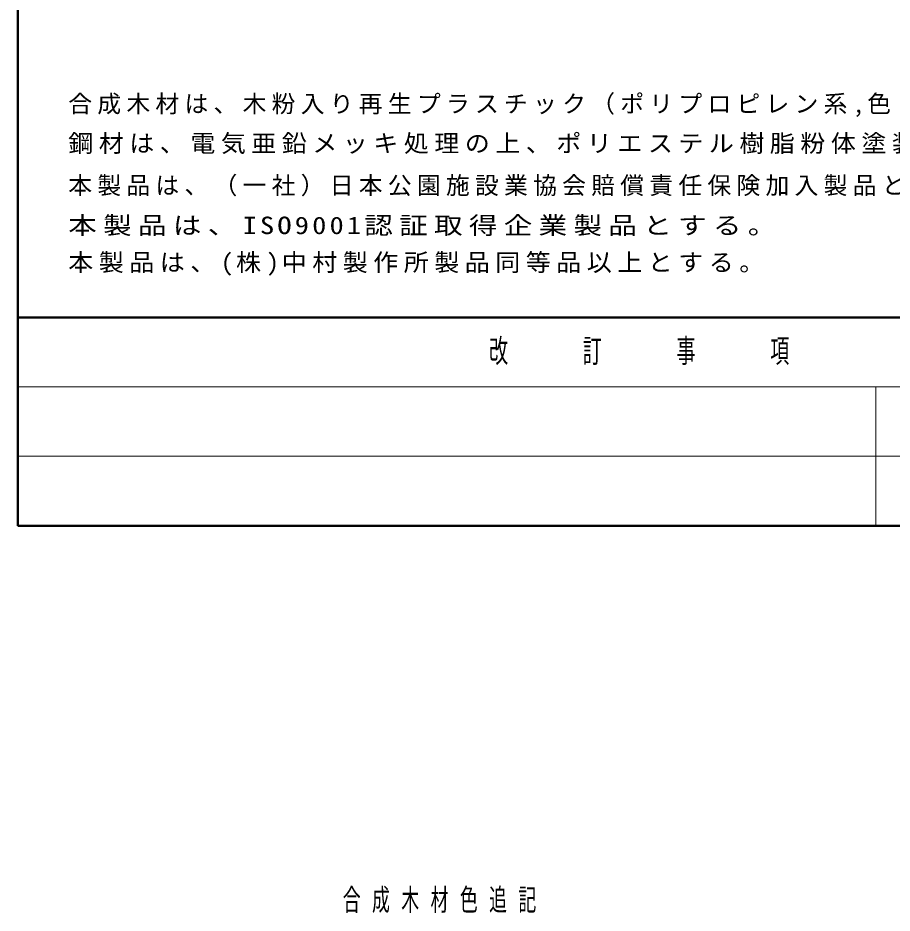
# Model space of a CAD drawing. Units: millimetres on the paper, scale 1:20. Extents: x -365 to 0, y -39 to 257.
# Drawn here: x -365 to -276.9, y -39 to 51.2 of the extents above; entities that cross this region are included whole.
import ezdxf

# ---------------------------------------------------------------- set-up
doc = ezdxf.new("R2010")
doc.units = ezdxf.units.MM
doc.layers.add('99', color=7, linetype='Continuous')
doc.layers.add('CLASS1', color=7, linetype='Continuous')
doc.layers.add('NAKAMURA図枠', color=7, linetype='Continuous', lineweight=13)
doc.styles.add('ＭＳ ゴシック', font='')
doc.styles.get('ＭＳ ゴシック').set_extended_font_data('MS Gothic')

msp = doc.modelspace()

# ---------------------------------------------------------------- linework, layer by layer
at = {"layer": 'NAKAMURA図枠', "lineweight": 50}
for p, q in [((-365, 257), (-365, 0)), ((-365, 21), (0, 21)), ((-365, 0), (0, 0))]:
    msp.add_line(p, q, dxfattribs=at)
at = {"layer": 'NAKAMURA図枠'}
for p, q in [((-365, 14), (-238.5, 14)), ((-278.5, 14), (-278.5, 0)), ((-365, 7), (-238.5, 7))]:
    msp.add_line(p, q, dxfattribs=at)

# ---------------------------------------------------------------- texts
at = {"layer": '99', "insert": (-332.25, -37.81), "char_height": 2.199, "attachment_point": 4, "style": 'ＭＳ ゴシック'}
msp.add_mtext('\\T1.64;\\W0.6;合成木材色追記', dxfattribs=at)
at = {"layer": 'CLASS1', "char_height": 1.76, "attachment_point": 7, "style": 'ＭＳ ゴシック'}
for s, insert in [('\\T1.22;合成木材は、木粉入り再生プラスチック（ポリプロピレン系,色：サンディーブラウン）とし、「再生有機系建材認定基準」適合品とする。', (-359.922, 41.196)), ('\\T1.22;\\W1.05;鋼材は、電気亜鉛メッキ処理の上、ポリエステル樹脂粉体塗装(ダークグレー）仕上げとする。', (-359.922, 37.196)), ('\\T1.22;本製品は、（一社）日本公園施設業協会賠償責任保険加入製品とする。', (-359.922, 33.196)), ('\\T1.22;\\W1.2;本製品は、ISO9001認証取得企業製品とする。', (-359.922, 29.196)), ('\\T1.22;\\W1.05;本製品は、(株)中村製作所製品同等品以上とする。', (-359.922, 25.196))]:
    msp.add_mtext(s, dxfattribs=dict(at, insert=insert))
at = {"layer": 'NAKAMURA図枠', "insert": (-301.75, 17.5), "char_height": 2.346, "attachment_point": 5, "style": 'ＭＳ ゴシック'}
msp.add_mtext('\\T1.64;\\W0.6;改\u3000\u3000訂\u3000\u3000事\u3000\u3000項', dxfattribs=at)

doc.saveas('drawing.dxf')
